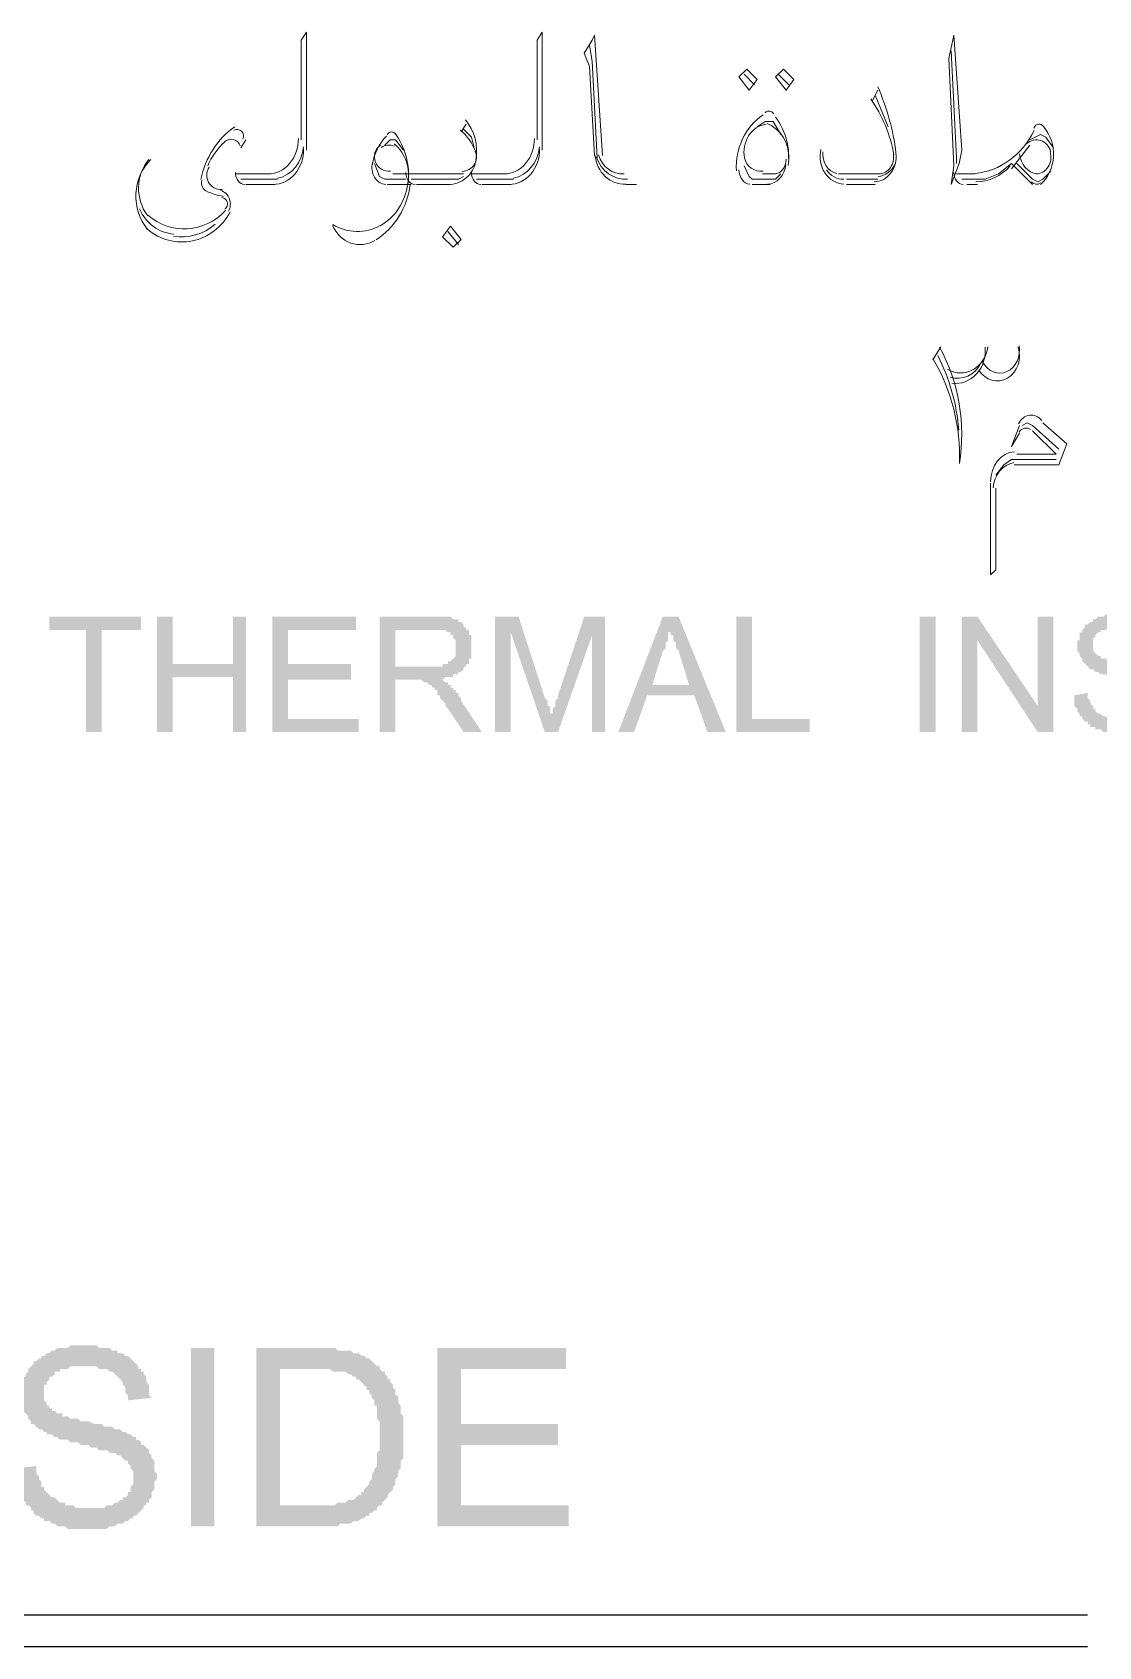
# Model space of a CAD drawing. Header units: inches. Extents: x -351 to 2582, y -266 to 144.
# Drawn here: x 282.75 to 283.45, y -58.107 to -57.046 of the extents above; entities that cross this region are included whole.
import ezdxf

# ---------------------------------------------------------------- set-up
doc = ezdxf.new("R2010")
doc.units = ezdxf.units.IN
doc.header["$MEASUREMENT"] = 0
doc.layers.add('PDF2_Geometry', color=7, linetype='Continuous')
doc.layers.add('WALL', color=7, linetype='Continuous')

# ---------------------------------------------------------------- blocks, each defined once
blk = doc.blocks.new('A$C5888202B')
at = {"layer": 'PDF2_Geometry', "lineweight": -3}
for points in [[(1.4613, -2.5278), (1.4613, -2.4557), (1.4355, -2.4557), (1.4355, -2.4464), (1.5002, -2.4464), (1.5002, -2.4557), (1.4724, -2.4557), (1.4724, -2.5278)], [(1.5113, -2.5278), (1.5113, -2.4464), (1.5224, -2.4464), (1.5224, -2.4797), (1.5649, -2.4797), (1.5649, -2.4464), (1.5741, -2.4464), (1.5741, -2.5278), (1.5649, -2.5278), (1.5649, -2.489), (1.5224, -2.489), (1.5224, -2.5278)], [(1.5926, -2.5278), (1.5926, -2.4464), (1.6518, -2.4464), (1.6518, -2.4557), (1.6037, -2.4557), (1.6037, -2.4797), (1.6481, -2.4797), (1.6481, -2.4908), (1.6037, -2.4908), (1.6037, -2.5186), (1.6536, -2.5186), (1.6536, -2.5278)], [(1.7498, -2.5278), (1.7498, -2.4464), (1.7664, -2.4464), (1.7849, -2.5038), (1.7868, -2.5056), (1.7868, -2.5075), (1.7868, -2.5093), (1.7886, -2.5093), (1.7886, -2.5112), (1.7886, -2.513), (1.7886, -2.5149), (1.7905, -2.5149), (1.7905, -2.513), (1.7905, -2.5112), (1.7923, -2.5093), (1.7923, -2.5075), (1.7923, -2.5056), (1.7942, -2.5038), (1.7942, -2.5019), (1.8127, -2.4464), (1.8274, -2.4464), (1.8274, -2.5278), (1.8182, -2.5278), (1.8182, -2.4594), (1.7942, -2.5278), (1.7849, -2.5278), (1.7609, -2.4575), (1.7609, -2.5278)], [(1.9199, -2.5278), (1.9199, -2.4464), (1.931, -2.4464), (1.931, -2.5186), (1.9717, -2.5186), (1.9717, -2.5278)], [(2.0789, -2.5278), (2.0789, -2.4464), (2.09, -2.4464), (2.1325, -2.5093), (2.1325, -2.4464), (2.1436, -2.4464), (2.1436, -2.5278), (2.1325, -2.5278), (2.09, -2.4631), (2.09, -2.5278)], [(2.1584, -2.5019), (2.1677, -2.5001), (2.1677, -2.5019), (2.1677, -2.5038), (2.1695, -2.5056), (2.1695, -2.5075), (2.1714, -2.5093), (2.1714, -2.5112), (2.1732, -2.5112), (2.1732, -2.513), (2.1751, -2.5149), (2.1769, -2.5149), (2.1788, -2.5167), (2.1806, -2.5167), (2.1824, -2.5186), (2.1843, -2.5186), (2.1861, -2.5186), (2.188, -2.5186), (2.1898, -2.5186), (2.1917, -2.5186), (2.1935, -2.5186), (2.1954, -2.5186), (2.1972, -2.5186), (2.1991, -2.5186), (2.2009, -2.5186), (2.2028, -2.5167), (2.2046, -2.5167), (2.2065, -2.5149), (2.2083, -2.5149), (2.2083, -2.513), (2.2102, -2.513), (2.2102, -2.5112), (2.2102, -2.5093), (2.212, -2.5093), (2.212, -2.5075), (2.212, -2.5056), (2.212, -2.5038), (2.212, -2.5019), (2.212, -2.5001), (2.2102, -2.5001), (2.2102, -2.4982), (2.2083, -2.4982), (2.2083, -2.4964), (2.2065, -2.4964), (2.2065, -2.4945), (2.2046, -2.4945), (2.2028, -2.4945), (2.2028, -2.4927), (2.2009, -2.4927), (2.1991, -2.4927), (2.1972, -2.4927), (2.1954, -2.4908), (2.1935, -2.4908), (2.1917, -2.4908), (2.1898, -2.4908), (2.188, -2.489), (2.1861, -2.489), (2.1843, -2.489), (2.1824, -2.489), (2.1806, -2.4871), (2.1788, -2.4871), (2.1769, -2.4871), (2.1751, -2.4853), (2.1732, -2.4853), (2.1714, -2.4834), (2.1695, -2.4834), (2.1677, -2.4816), (2.1658, -2.4797), (2.164, -2.4779), (2.164, -2.476), (2.1621, -2.4742), (2.1621, -2.4723), (2.1603, -2.4705), (2.1603, -2.4686), (2.1603, -2.4668), (2.1603, -2.4649), (2.1603, -2.4631), (2.1621, -2.4631), (2.1621, -2.4612), (2.1621, -2.4594), (2.1621, -2.4575), (2.164, -2.4575), (2.164, -2.4557), (2.1658, -2.4538), (2.1658, -2.452), (2.1677, -2.452), (2.1695, -2.4501), (2.1714, -2.4501), (2.1714, -2.4483), (2.1732, -2.4483), (2.1751, -2.4464), (2.1769, -2.4464), (2.1788, -2.4464), (2.1806, -2.4446), (2.1824, -2.4446), (2.1843, -2.4446), (2.1861, -2.4446), (2.188, -2.4446), (2.1898, -2.4446), (2.1917, -2.4446), (2.1935, -2.4446), (2.1954, -2.4446), (2.1972, -2.4446), (2.1991, -2.4446), (2.1991, -2.4464), (2.2009, -2.4464), (2.2028, -2.4464), (2.2046, -2.4464), (2.2065, -2.4483), (2.2083, -2.4483), (2.2102, -2.4501), (2.212, -2.4501), (2.212, -2.452), (2.2139, -2.452), (2.2139, -2.4538), (2.2157, -2.4557), (2.2157, -2.4575), (2.2176, -2.4575), (2.2176, -2.4594), (2.2176, -2.4612), (2.2194, -2.4612), (2.2194, -2.4631), (2.2194, -2.4649), (2.2194, -2.4668), (2.2194, -2.4686), (2.2102, -2.4705), (2.2102, -2.4686), (2.2102, -2.4668), (2.2083, -2.4668), (2.2083, -2.4649), (2.2083, -2.4631), (2.2065, -2.4612), (2.2065, -2.4594), (2.2046, -2.4594), (2.2046, -2.4575), (2.2028, -2.4575), (2.2009, -2.4557), (2.1991, -2.4557), (2.1972, -2.4557), (2.1972, -2.4538), (2.1954, -2.4538), (2.1935, -2.4538), (2.1917, -2.4538), (2.1898, -2.4538), (2.188, -2.4538), (2.1861, -2.4538), (2.1843, -2.4538), (2.1824, -2.4538), (2.1806, -2.4557), (2.1788, -2.4557), (2.1769, -2.4557), (2.1769, -2.4575), (2.1751, -2.4575), (2.1732, -2.4594), (2.1732, -2.4612), (2.1714, -2.4612), (2.1714, -2.4631), (2.1714, -2.4649), (2.1714, -2.4668), (2.1714, -2.4686), (2.1714, -2.4705), (2.1732, -2.4723), (2.1751, -2.4742), (2.1769, -2.4742), (2.1769, -2.476), (2.1788, -2.476), (2.1806, -2.476), (2.1824, -2.4779), (2.1843, -2.4779), (2.1861, -2.4779), (2.188, -2.4779), (2.1898, -2.4797), (2.1917, -2.4797), (2.1935, -2.4797), (2.1954, -2.4797), (2.1972, -2.4797), (2.1972, -2.4816), (2.1991, -2.4816), (2.2009, -2.4816), (2.2028, -2.4816), (2.2028, -2.4834), (2.2046, -2.4834), (2.2065, -2.4834), (2.2083, -2.4834), (2.2083, -2.4853), (2.2102, -2.4853), (2.212, -2.4853), (2.212, -2.4871), (2.2139, -2.4871), (2.2139, -2.489), (2.2157, -2.489), (2.2176, -2.4908), (2.2176, -2.4927), (2.2194, -2.4927), (2.2194, -2.4945), (2.2213, -2.4964), (2.2213, -2.4982), (2.2213, -2.5001), (2.2231, -2.5001), (2.2231, -2.5019), (2.2231, -2.5038), (2.2231, -2.5056), (2.2213, -2.5075), (2.2213, -2.5093), (2.2213, -2.5112), (2.2213, -2.513), (2.2194, -2.5149), (2.2194, -2.5167), (2.2176, -2.5167), (2.2176, -2.5186), (2.2157, -2.5204), (2.2139, -2.5223), (2.212, -2.5223), (2.212, -2.5241), (2.2102, -2.5241), (2.2083, -2.5259), (2.2065, -2.5259), (2.2046, -2.5259), (2.2046, -2.5278), (2.2028, -2.5278), (2.2009, -2.5278), (2.1991, -2.5278), (2.1972, -2.5278), (2.1954, -2.5278), (2.1935, -2.5278), (2.1917, -2.5278), (2.1898, -2.5278), (2.188, -2.5278), (2.1861, -2.5278), (2.1843, -2.5278), (2.1824, -2.5278), (2.1806, -2.5278), (2.1788, -2.5278), (2.1769, -2.5259), (2.1751, -2.5259), (2.1732, -2.5259), (2.1732, -2.5241), (2.1714, -2.5241), (2.1695, -2.5241), (2.1695, -2.5223), (2.1677, -2.5223), (2.1677, -2.5204), (2.1658, -2.5204), (2.164, -2.5186), (2.164, -2.5167), (2.1621, -2.5167), (2.1621, -2.5149), (2.1603, -2.513), (2.1603, -2.5112), (2.1584, -2.5093), (2.1584, -2.5075), (2.1584, -2.5056), (2.1584, -2.5038), (2.1584, -2.5019)], [(1.4114, -3.0474), (1.4262, -3.0455), (1.4262, -3.0492), (1.4262, -3.0511), (1.4281, -3.0529), (1.4281, -3.0548), (1.4299, -3.0566), (1.4299, -3.0585), (1.4299, -3.0603), (1.4318, -3.0603), (1.4318, -3.0622), (1.4336, -3.064), (1.4355, -3.0659), (1.4373, -3.0677), (1.4392, -3.0677), (1.441, -3.0695), (1.4429, -3.0714), (1.4447, -3.0714), (1.4466, -3.0714), (1.4466, -3.0732), (1.4484, -3.0732), (1.4503, -3.0732), (1.4521, -3.0732), (1.454, -3.0751), (1.4558, -3.0751), (1.4576, -3.0751), (1.4595, -3.0751), (1.4613, -3.0751), (1.4632, -3.0751), (1.465, -3.0751), (1.4669, -3.0751), (1.4687, -3.0751), (1.4706, -3.0751), (1.4724, -3.0751), (1.4743, -3.0751), (1.4761, -3.0732), (1.478, -3.0732), (1.4798, -3.0732), (1.4817, -3.0714), (1.4835, -3.0714), (1.4854, -3.0695), (1.4872, -3.0695), (1.4872, -3.0677), (1.4891, -3.0677), (1.4909, -3.0659), (1.4909, -3.064), (1.4928, -3.064), (1.4928, -3.0622), (1.4928, -3.0603), (1.4946, -3.0585), (1.4946, -3.0566), (1.4946, -3.0548), (1.4946, -3.0529), (1.4946, -3.0511), (1.4946, -3.0492), (1.4928, -3.0474), (1.4928, -3.0455), (1.4909, -3.0437), (1.4909, -3.0418), (1.4891, -3.0418), (1.4872, -3.04), (1.4854, -3.0381), (1.4835, -3.0381), (1.4817, -3.0363), (1.4798, -3.0363), (1.478, -3.0363), (1.4761, -3.0344), (1.4743, -3.0344), (1.4724, -3.0344), (1.4706, -3.0344), (1.4687, -3.0326), (1.4669, -3.0326), (1.465, -3.0326), (1.4632, -3.0307), (1.4613, -3.0307), (1.4576, -3.0307), (1.4558, -3.0289), (1.4521, -3.0289), (1.4503, -3.0289), (1.4484, -3.027), (1.4466, -3.027), (1.4447, -3.027), (1.4429, -3.027), (1.441, -3.0252), (1.4392, -3.0252), (1.4373, -3.0233), (1.4355, -3.0233), (1.4336, -3.0233), (1.4336, -3.0215), (1.4318, -3.0215), (1.4299, -3.0196), (1.4281, -3.0196), (1.4262, -3.0178), (1.4244, -3.0159), (1.4225, -3.0159), (1.4225, -3.0141), (1.4207, -3.0122), (1.4207, -3.0104), (1.4188, -3.0085), (1.417, -3.0067), (1.417, -3.0048), (1.417, -3.003), (1.417, -3.0011), (1.4151, -2.9993), (1.4151, -2.9974), (1.4151, -2.9956), (1.4151, -2.9937), (1.4151, -2.9919), (1.4151, -2.99), (1.417, -2.9882), (1.417, -2.9863), (1.417, -2.9845), (1.417, -2.9826), (1.4188, -2.9826), (1.4188, -2.9808), (1.4207, -2.9789), (1.4207, -2.9771), (1.4225, -2.9753), (1.4244, -2.9734), (1.4244, -2.9716), (1.4262, -2.9716), (1.4281, -2.9697), (1.4299, -2.9697), (1.4299, -2.9679), (1.4318, -2.9679), (1.4336, -2.966), (1.4355, -2.966), (1.4373, -2.9642), (1.4392, -2.9642), (1.441, -2.9623), (1.4429, -2.9623), (1.4447, -2.9623), (1.4466, -2.9623), (1.4484, -2.9623), (1.4503, -2.9605), (1.4521, -2.9605), (1.454, -2.9605), (1.4558, -2.9605), (1.4576, -2.9605), (1.4595, -2.9605), (1.4613, -2.9605), (1.4632, -2.9605), (1.465, -2.9605), (1.4669, -2.9605), (1.4687, -2.9605), (1.4706, -2.9623), (1.4724, -2.9623), (1.4743, -2.9623), (1.4761, -2.9623), (1.478, -2.9623), (1.4798, -2.9642), (1.4817, -2.9642), (1.4835, -2.9642), (1.4835, -2.966), (1.4854, -2.966), (1.4872, -2.966), (1.4891, -2.9679), (1.4909, -2.9679), (1.4928, -2.9697), (1.4946, -2.9716), (1.4965, -2.9734), (1.4983, -2.9753), (1.4983, -2.9771), (1.5002, -2.9771), (1.5002, -2.9789), (1.502, -2.9789), (1.502, -2.9808), (1.5039, -2.9826), (1.5039, -2.9845), (1.5039, -2.9863), (1.5057, -2.9882), (1.5057, -2.99), (1.5057, -2.9919), (1.5057, -2.9937), (1.5057, -2.9956), (1.5076, -2.9974), (1.4909, -2.9993), (1.4909, -2.9974), (1.4909, -2.9956), (1.4891, -2.9937), (1.4891, -2.9919), (1.4891, -2.99), (1.4872, -2.9882), (1.4872, -2.9863), (1.4854, -2.9845), (1.4835, -2.9826), (1.4817, -2.9808), (1.4798, -2.9789), (1.478, -2.9789), (1.4761, -2.9771), (1.4743, -2.9771), (1.4724, -2.9771), (1.4706, -2.9771), (1.4687, -2.9753), (1.4669, -2.9753), (1.465, -2.9753), (1.4632, -2.9753), (1.4613, -2.9753), (1.4595, -2.9753), (1.4576, -2.9753), (1.4558, -2.9753), (1.454, -2.9753), (1.4521, -2.9753), (1.4503, -2.9753), (1.4484, -2.9771), (1.4466, -2.9771), (1.4447, -2.9771), (1.4429, -2.9771), (1.4429, -2.9789), (1.441, -2.9789), (1.4392, -2.9789), (1.4392, -2.9808), (1.4373, -2.9826), (1.4355, -2.9826), (1.4355, -2.9845), (1.4336, -2.9863), (1.4336, -2.9882), (1.4318, -2.9882), (1.4318, -2.99), (1.4318, -2.9919), (1.4318, -2.9937), (1.4318, -2.9956), (1.4318, -2.9974), (1.4318, -2.9993), (1.4336, -3.0011), (1.4336, -3.003), (1.4355, -3.003), (1.4355, -3.0048), (1.4373, -3.0048), (1.4373, -3.0067), (1.4392, -3.0067), (1.441, -3.0085), (1.4429, -3.0085), (1.4447, -3.0085), (1.4447, -3.0104), (1.4466, -3.0104), (1.4484, -3.0104), (1.4503, -3.0122), (1.454, -3.0122), (1.4558, -3.0122), (1.4576, -3.0141), (1.4595, -3.0141), (1.4613, -3.0141), (1.4632, -3.0141), (1.4669, -3.0159), (1.4687, -3.0159), (1.4706, -3.0159), (1.4724, -3.0159), (1.4743, -3.0178), (1.4761, -3.0178), (1.478, -3.0178), (1.4798, -3.0178), (1.4817, -3.0196), (1.4835, -3.0196), (1.4854, -3.0196), (1.4872, -3.0215), (1.4891, -3.0215), (1.4909, -3.0233), (1.4928, -3.0233), (1.4946, -3.0252), (1.4965, -3.0252), (1.4965, -3.027), (1.4983, -3.027), (1.5002, -3.0289), (1.5002, -3.0307), (1.502, -3.0307), (1.5039, -3.0326), (1.5057, -3.0344), (1.5057, -3.0363), (1.5076, -3.0381), (1.5076, -3.04), (1.5094, -3.0418), (1.5094, -3.0437), (1.5094, -3.0455), (1.5094, -3.0474), (1.5094, -3.0492), (1.5113, -3.0511), (1.5113, -3.0529), (1.5113, -3.0548), (1.5094, -3.0566), (1.5094, -3.0585), (1.5094, -3.0603), (1.5094, -3.0622), (1.5076, -3.064), (1.5076, -3.0659), (1.5076, -3.0677), (1.5057, -3.0695), (1.5057, -3.0714), (1.5039, -3.0714), (1.5039, -3.0732), (1.502, -3.0732), (1.502, -3.0751), (1.5002, -3.0769), (1.4983, -3.0788), (1.4965, -3.0806), (1.4946, -3.0806), (1.4946, -3.0825), (1.4928, -3.0825), (1.4909, -3.0843), (1.4891, -3.0843), (1.4872, -3.0862), (1.4854, -3.0862), (1.4835, -3.0862), (1.4817, -3.088), (1.4798, -3.088), (1.478, -3.088), (1.4761, -3.0899), (1.4743, -3.0899), (1.4724, -3.0899), (1.4706, -3.0899), (1.4687, -3.0899), (1.4669, -3.0899), (1.465, -3.0899), (1.4613, -3.0899), (1.4595, -3.0899), (1.4576, -3.0899), (1.4558, -3.0899), (1.454, -3.0899), (1.4521, -3.0899), (1.4503, -3.0899), (1.4484, -3.0899), (1.4466, -3.088), (1.4447, -3.088), (1.4429, -3.088), (1.441, -3.088), (1.4392, -3.0862), (1.4373, -3.0862), (1.4355, -3.0843), (1.4336, -3.0843), (1.4318, -3.0843), (1.4318, -3.0825), (1.4299, -3.0825), (1.4281, -3.0806), (1.4262, -3.0806), (1.4244, -3.0788), (1.4244, -3.0769), (1.4225, -3.0769), (1.4225, -3.0751), (1.4207, -3.0732), (1.4188, -3.0732), (1.4188, -3.0714), (1.417, -3.0695), (1.4151, -3.0677), (1.4151, -3.0659), (1.4151, -3.064), (1.4133, -3.0622), (1.4133, -3.0603), (1.4114, -3.0585), (1.4114, -3.0566), (1.4114, -3.0548), (1.4114, -3.0529), (1.4114, -3.0511), (1.4114, -3.0492)], [(1.7091, -3.088), (1.7091, -2.9623), (1.7997, -2.9623), (1.7997, -2.9771), (1.7258, -2.9771), (1.7258, -3.0159), (1.7942, -3.0159), (1.7942, -3.0307), (1.7258, -3.0307), (1.7258, -3.0732), (1.8016, -3.0732), (1.8016, -3.088)]]:
    blk.add_hatch(color=256, dxfattribs=at).paths.add_polyline_path(points)
h = blk.add_hatch(color=256, dxfattribs=at)
h.paths.add_polyline_path([(1.6684, -2.5278), (1.6684, -2.4464), (1.7054, -2.4464), (1.7073, -2.4464), (1.7091, -2.4464), (1.711, -2.4464), (1.7128, -2.4464), (1.7147, -2.4464), (1.7165, -2.4464), (1.7184, -2.4464), (1.7202, -2.4483), (1.7221, -2.4483), (1.7239, -2.4483), (1.7239, -2.4501), (1.7258, -2.4501), (1.7276, -2.452), (1.7276, -2.4538), (1.7294, -2.4538), (1.7294, -2.4557), (1.7313, -2.4557), (1.7313, -2.4575), (1.7313, -2.4594), (1.7331, -2.4594), (1.7331, -2.4612), (1.7331, -2.4631), (1.7331, -2.4649), (1.7331, -2.4668), (1.7331, -2.4686), (1.7331, -2.4705), (1.7331, -2.4723), (1.7331, -2.4742), (1.7331, -2.476), (1.7313, -2.476), (1.7313, -2.4779), (1.7313, -2.4797), (1.7294, -2.4797), (1.7294, -2.4816), (1.7276, -2.4816), (1.7276, -2.4834), (1.7258, -2.4853), (1.7239, -2.4853), (1.7239, -2.4871), (1.7221, -2.4871), (1.7202, -2.4871), (1.7202, -2.489), (1.7184, -2.489), (1.7165, -2.489), (1.7147, -2.489), (1.7128, -2.4908), (1.711, -2.4908), (1.7128, -2.4908), (1.7147, -2.4927), (1.7165, -2.4927), (1.7165, -2.4945), (1.7184, -2.4945), (1.7184, -2.4964), (1.7202, -2.4964), (1.7202, -2.4982), (1.7221, -2.4982), (1.7221, -2.5001), (1.7239, -2.5001), (1.7239, -2.5019), (1.7258, -2.5038), (1.7258, -2.5056), (1.7405, -2.5278), (1.7276, -2.5278), (1.7165, -2.5112), (1.7147, -2.5093), (1.7147, -2.5075), (1.7128, -2.5056), (1.711, -2.5038), (1.711, -2.5019), (1.7091, -2.5019), (1.7091, -2.5001), (1.7091, -2.4982), (1.7073, -2.4982), (1.7073, -2.4964), (1.7054, -2.4964), (1.7054, -2.4945), (1.7036, -2.4945), (1.7017, -2.4927), (1.6999, -2.4927), (1.698, -2.4908), (1.6962, -2.4908), (1.6943, -2.4908), (1.6925, -2.4908), (1.6795, -2.4908), (1.6795, -2.5278)], flags=0)
h.paths.add_polyline_path([(1.6795, -2.4816), (1.7036, -2.4816), (1.7054, -2.4816), (1.7073, -2.4816), (1.7091, -2.4816), (1.711, -2.4816), (1.7128, -2.4816), (1.7128, -2.4797), (1.7147, -2.4797), (1.7165, -2.4797), (1.7165, -2.4779), (1.7184, -2.4779), (1.7202, -2.476), (1.7221, -2.4742), (1.7221, -2.4723), (1.7221, -2.4705), (1.7221, -2.4686), (1.7221, -2.4668), (1.7221, -2.4649), (1.7221, -2.4631), (1.7202, -2.4612), (1.7202, -2.4594), (1.7184, -2.4594), (1.7184, -2.4575), (1.7165, -2.4575), (1.7147, -2.4557), (1.7128, -2.4557), (1.711, -2.4557), (1.7091, -2.4557), (1.7073, -2.4557), (1.7054, -2.4557), (1.6795, -2.4557)], flags=0)
h = blk.add_hatch(color=256, dxfattribs=at)
h.paths.add_polyline_path([(1.8367, -2.5278), (1.8681, -2.4464), (1.8792, -2.4464), (1.9125, -2.5278), (1.8996, -2.5278), (1.8903, -2.5019), (1.857, -2.5019), (1.8478, -2.5278)], flags=0)
h.paths.add_polyline_path([(1.8607, -2.4945), (1.8866, -2.4945), (1.8792, -2.4705), (1.8774, -2.4686), (1.8774, -2.4668), (1.8774, -2.4649), (1.8755, -2.4631), (1.8755, -2.4612), (1.8755, -2.4594), (1.8737, -2.4594), (1.8737, -2.4575), (1.8737, -2.4557), (1.8737, -2.4538), (1.8737, -2.4557), (1.8737, -2.4575), (1.8718, -2.4575), (1.8718, -2.4594), (1.8718, -2.4612), (1.8718, -2.4631), (1.87, -2.4649), (1.87, -2.4668), (1.87, -2.4686), (1.8681, -2.4705)], flags=0)
h = blk.add_hatch(color=256, dxfattribs=at)
h.paths.add_polyline_path([(1.5815, -3.088), (1.5815, -2.9623), (1.6241, -2.9623), (1.6278, -2.9623), (1.6296, -2.9623), (1.6315, -2.9623), (1.6333, -2.9623), (1.6352, -2.9623), (1.637, -2.9623), (1.6388, -2.9642), (1.6407, -2.9642), (1.6425, -2.9642), (1.6444, -2.9642), (1.6462, -2.9642), (1.6481, -2.9642), (1.6499, -2.966), (1.6518, -2.966), (1.6536, -2.966), (1.6555, -2.9679), (1.6573, -2.9679), (1.6592, -2.9697), (1.661, -2.9697), (1.6629, -2.9716), (1.6647, -2.9734), (1.6666, -2.9753), (1.6684, -2.9753), (1.6684, -2.9771), (1.6703, -2.9789), (1.6721, -2.9789), (1.6721, -2.9808), (1.674, -2.9826), (1.674, -2.9845), (1.6758, -2.9845), (1.6758, -2.9863), (1.6777, -2.9882), (1.6777, -2.99), (1.6795, -2.9919), (1.6795, -2.9937), (1.6795, -2.9956), (1.6814, -2.9956), (1.6814, -2.9974), (1.6814, -2.9993), (1.6814, -3.0011), (1.6832, -3.003), (1.6832, -3.0048), (1.6832, -3.0067), (1.6832, -3.0085), (1.6851, -3.0104), (1.6851, -3.0122), (1.6851, -3.0141), (1.6851, -3.0159), (1.6851, -3.0178), (1.6851, -3.0196), (1.6851, -3.0215), (1.6851, -3.0233), (1.6851, -3.0252), (1.6851, -3.027), (1.6851, -3.0289), (1.6851, -3.0307), (1.6851, -3.0326), (1.6851, -3.0344), (1.6851, -3.0363), (1.6851, -3.0381), (1.6851, -3.04), (1.6832, -3.0418), (1.6832, -3.0437), (1.6832, -3.0455), (1.6832, -3.0474), (1.6814, -3.0492), (1.6814, -3.0511), (1.6814, -3.0529), (1.6795, -3.0548), (1.6795, -3.0566), (1.6795, -3.0585), (1.6777, -3.0603), (1.6777, -3.0622), (1.6758, -3.064), (1.674, -3.0659), (1.674, -3.0677), (1.6721, -3.0695), (1.6703, -3.0714), (1.6703, -3.0732), (1.6684, -3.0732), (1.6666, -3.0751), (1.6666, -3.0769), (1.6647, -3.0769), (1.6629, -3.0788), (1.661, -3.0788), (1.661, -3.0806), (1.6592, -3.0806), (1.6573, -3.0825), (1.6555, -3.0825), (1.6536, -3.0843), (1.6518, -3.0843), (1.6499, -3.0843), (1.6481, -3.0862), (1.6462, -3.0862), (1.6444, -3.0862), (1.6425, -3.0862), (1.6407, -3.0862), (1.6388, -3.088), (1.637, -3.088), (1.6352, -3.088), (1.6333, -3.088), (1.6315, -3.088), (1.6296, -3.088), (1.6278, -3.088)], flags=0)
h.paths.add_polyline_path([(1.5982, -3.0732), (1.6241, -3.0732), (1.6278, -3.0732), (1.6296, -3.0732), (1.6315, -3.0732), (1.6333, -3.0732), (1.6352, -3.0732), (1.637, -3.0732), (1.6388, -3.0714), (1.6407, -3.0714), (1.6425, -3.0714), (1.6444, -3.0714), (1.6462, -3.0695), (1.6481, -3.0695), (1.6499, -3.0695), (1.6518, -3.0677), (1.6536, -3.0659), (1.6555, -3.0659), (1.6555, -3.064), (1.6573, -3.064), (1.6573, -3.0622), (1.6592, -3.0603), (1.661, -3.0585), (1.661, -3.0566), (1.6629, -3.0548), (1.6629, -3.0529), (1.6629, -3.0511), (1.6647, -3.0492), (1.6647, -3.0474), (1.6666, -3.0455), (1.6666, -3.0437), (1.6666, -3.0418), (1.6666, -3.04), (1.6666, -3.0381), (1.6666, -3.0363), (1.6684, -3.0344), (1.6684, -3.0326), (1.6684, -3.0307), (1.6684, -3.0289), (1.6684, -3.027), (1.6684, -3.0252), (1.6684, -3.0215), (1.6684, -3.0196), (1.6684, -3.0178), (1.6684, -3.0159), (1.6684, -3.0141), (1.6666, -3.0122), (1.6666, -3.0104), (1.6666, -3.0085), (1.6666, -3.0067), (1.6666, -3.0048), (1.6666, -3.003), (1.6647, -3.003), (1.6647, -3.0011), (1.6647, -2.9993), (1.6629, -2.9974), (1.6629, -2.9956), (1.661, -2.9937), (1.661, -2.9919), (1.6592, -2.9919), (1.6592, -2.99), (1.6573, -2.9882), (1.6555, -2.9863), (1.6536, -2.9845), (1.6518, -2.9845), (1.6518, -2.9826), (1.6499, -2.9826), (1.6481, -2.9808), (1.6462, -2.9808), (1.6444, -2.9789), (1.6425, -2.9789), (1.6407, -2.9789), (1.6388, -2.9789), (1.637, -2.9789), (1.6352, -2.9789), (1.6333, -2.9771), (1.6315, -2.9771), (1.6296, -2.9771), (1.6278, -2.9771), (1.6259, -2.9771), (1.6241, -2.9771), (1.5982, -2.9771)], flags=0)
at = {"layer": 'PDF2_Geometry', "lineweight": 18}
for p, q in [((1.613, -2.0397), (1.6167, -2.0341)), ((1.6167, -2.0341), (1.6167, -2.1173)), ((1.7794, -2.0397), (1.7831, -2.0341)), ((1.7831, -2.0341), (1.7831, -2.1173)), ((1.82, -2.036), (1.8182, -2.0397)), ((1.8256, -2.121), (1.82, -2.036)), ((2.0734, -2.036), (2.0697, -2.0526)), ((2.0789, -2.1173), (2.0734, -2.036)), ((1.613, -2.1099), (1.613, -2.0397)), ((1.7794, -2.1099), (1.7794, -2.0397)), ((1.8182, -2.0397), (1.8127, -2.0489)), ((1.8127, -2.0489), (1.8164, -2.0582)), ((1.8182, -2.0545), (1.8164, -2.0434)), ((2.0752, -2.1229), (2.0715, -2.0471)), ((1.8164, -2.0582), (1.82, -2.121)), ((1.8219, -2.1229), (1.8182, -2.0545)), ((1.9273, -2.06), (1.9217, -2.0656)), ((1.9347, -2.0674), (1.9273, -2.06)), ((1.9532, -2.06), (1.9476, -2.0656)), ((1.9606, -2.0674), (1.9532, -2.06)), ((2.0697, -2.0526), (2.0734, -2.1284)), ((1.9217, -2.0656), (1.9291, -2.0748)), ((1.9328, -2.0711), (1.9254, -2.0637)), ((1.9291, -2.0748), (1.9347, -2.0674)), ((1.9476, -2.0656), (1.955, -2.0748)), ((1.9569, -2.0711), (1.9495, -2.0637)), ((1.955, -2.0748), (1.9606, -2.0674)), ((2.0197, -2.0748), (2.016, -2.0822)), ((2.0179, -2.0785), (2.0271, -2.1007)), ((1.7294, -2.0988), (1.7258, -2.1044)), ((1.7276, -2.1025), (1.7331, -2.1081)), ((1.9347, -2.1007), (1.9402, -2.097)), ((1.9402, -2.097), (1.9458, -2.097)), ((1.9458, -2.097), (1.9513, -2.1062)), ((2.1344, -2.1062), (2.127, -2.1099)), ((2.1381, -2.1081), (2.1344, -2.1062)), ((1.5704, -2.1155), (1.5741, -2.1099)), ((1.6721, -2.1136), (1.6758, -2.1099)), ((1.6758, -2.1099), (1.6795, -2.1099)), ((1.6795, -2.1099), (1.6851, -2.1173)), ((1.7331, -2.1081), (1.735, -2.1155)), ((2.0771, -2.1266), (2.0789, -2.1173)), ((2.127, -2.1136), (2.114, -2.1303)), ((2.1436, -2.1155), (2.1381, -2.1081)), ((1.6684, -2.1358), (1.6647, -2.1266)), ((1.9291, -2.1358), (1.9254, -2.1284)), ((2.0715, -2.1414), (2.0771, -2.1266)), ((2.0734, -2.1284), (2.0715, -2.1414)), ((2.0752, -2.1266), (2.0752, -2.1229)), ((2.114, -2.1266), (2.1048, -2.134)), ((2.1288, -2.1414), (2.114, -2.1266)), ((2.1177, -2.1266), (2.1288, -2.1377)), ((1.5667, -2.134), (1.5908, -2.134)), ((1.5963, -2.1377), (1.5704, -2.1377)), ((1.6721, -2.1377), (1.6684, -2.1358)), ((1.6869, -2.1377), (1.6721, -2.1377)), ((1.6906, -2.134), (1.6777, -2.134)), ((1.7276, -2.134), (1.6869, -2.134)), ((1.7239, -2.1377), (1.6906, -2.1377)), ((1.7276, -2.1358), (1.7239, -2.1377)), ((1.7331, -2.134), (1.7572, -2.134)), ((1.7627, -2.1377), (1.7368, -2.1377)), ((1.931, -2.1377), (1.9291, -2.1358)), ((1.9476, -2.1377), (1.931, -2.1377)), ((1.9476, -2.134), (1.9384, -2.134)), ((1.9513, -2.134), (1.9476, -2.1377)), ((2.0216, -2.134), (1.992, -2.134)), ((2.0197, -2.1377), (1.9976, -2.1377)), ((2.0752, -2.134), (2.0882, -2.134)), ((2.0955, -2.1377), (2.0789, -2.1377)), ((2.1048, -2.134), (2.0955, -2.1377)), ((2.1288, -2.1377), (2.1325, -2.1395)), ((2.1325, -2.1395), (2.1362, -2.1377)), ((2.1362, -2.1377), (2.1418, -2.1321)), ((1.5945, -2.1414), (1.5741, -2.1414)), ((1.674, -2.1414), (1.6906, -2.1414)), ((1.6943, -2.1414), (1.7184, -2.1414)), ((1.7609, -2.1414), (1.7405, -2.1414)), ((1.8422, -2.1414), (1.8496, -2.1414)), ((1.9439, -2.1414), (1.931, -2.1414)), ((1.9976, -2.1414), (2.0179, -2.1414)), ((2.09, -2.1414), (2.0826, -2.1414)), ((1.7184, -2.1709), (1.7128, -2.1783)), ((1.7239, -2.1839), (1.7165, -2.1746)), ((1.7258, -2.1802), (1.7184, -2.1709)), ((1.7128, -2.1783), (1.7202, -2.1857)), ((1.7202, -2.1857), (1.7258, -2.1802)), ((2.0641, -2.256), (2.0586, -2.2652)), ((2.114, -2.3263), (2.1196, -2.3115)), ((2.1214, -2.3115), (2.1251, -2.3096)), ((2.1251, -2.3096), (2.1288, -2.3115)), ((2.1288, -2.3115), (2.1473, -2.3281)), ((2.1362, -2.3096), (2.1529, -2.3244)), ((2.1196, -2.317), (2.114, -2.3263)), ((2.1455, -2.3318), (2.1288, -2.3152)), ((2.1177, -2.3318), (2.1455, -2.3318)), ((2.1529, -2.3244), (2.1473, -2.3392)), ((2.1085, -2.3392), (2.1029, -2.3466)), ((2.114, -2.3355), (2.1085, -2.3392)), ((2.1455, -2.3355), (2.114, -2.3355)), ((2.1473, -2.3392), (2.1159, -2.3392)), ((2.0992, -2.4169), (2.0992, -2.3521)), ((2.1029, -2.3558), (2.1029, -2.4132)), ((2.1029, -2.4132), (2.0992, -2.4169))]:
    blk.add_line(p, q, dxfattribs=at)
at = {"layer": 'PDF2_Geometry', "lineweight": 25}
for p, q in [((2.1677, -3.1509), (0.7569, -3.1509)), ((2.1677, -3.1731), (0.7569, -3.1731))]:
    blk.add_line(p, q, dxfattribs=at)
at = {"layer": 'PDF2_Geometry', "lineweight": 18}
for centre, radius, start, end in [((1.8656, -2.14), 0.1682, 7.0973, 23.6773), ((1.9342, -2.1374), 0.0983, 9.8625, 35.0001), ((1.9106, -2.1219), 0.0463, 352.3793, 36.9512), ((1.5677, -2.1072), 0.00463, 332.6112, 117.3888), ((1.7008, -2.1314), 0.0376, 21.066, 49.0042), ((1.5914, -2.1471), 0.0481, 132.3583, 156.8677), ((1.5637, -2.1162), 0.00669, 16.6256, 134.8545), ((1.6749, -2.1219), 0.0102, 126.1672, 276.6582), ((1.6749, -2.1238), 0.0101, 67.3296, 122.4042), ((1.7265, -2.122), 0.0102, 270.8939, 23.3946), ((1.9463, -2.1185), 0.021, 147.368, 191.688), ((2.0001, -2.1219), 0.0211, 165.9035, 212.7511), ((2.1316, -2.1201), 0.0101, 11.1174, 133.5596), ((1.5566, -2.1349), 0.0102, 146.1248, 273.5484), ((1.9374, -2.1201), 0.012, 192.5265, 277.0698), ((2.0188, -2.1219), 0.0139, 274.6286, 337.9182), ((2.0136, -2.122), 0.0191, 323.5916, 8.1941), ((2.0889, -2.1079), 0.0316, 269.9686, 319.6652), ((1.5492, -2.1404), 0.00647, 162.7768, 250.2474), ((2.1316, -2.1367), 0.00462, 219.1262, 308.4457), ((1.568, -2.0955), 0.0552, 247.6527, 259.7025), ((1.5529, -2.1552), 0.0102, 329.7065, 70.8552), ((1.5565, -2.1552), 0.00465, 306.6771, 82.0123), ((1.5289, -2.1447), 0.0373, 229.4677, 281.5493), ((1.6527, -2.1415), 0.0331, 238.5019, 298.8218), ((1.6546, -2.1641), 0.0198, 250.6307, 301.9816), ((1.9429, -2.3331), 0.1345, 357.7598, 30.7965), ((1.9398, -2.3248), 0.1373, 4.1888, 27.1807), ((1.9493, -2.3179), 0.1296, 350.9046, 28.4461), ((2.078, -2.2565), 0.0179, 238.9816, 299.6153)]:
    blk.add_arc(centre, radius, start, end, dxfattribs=at)
for points in [[(1.9388, -2.0924), (1.9263, -2.1007), (1.9191, -2.1159), (1.92, -2.1318)], [(1.9464, -2.0917), (1.9449, -2.0893), (1.9422, -2.0889), (1.9403, -2.0908)], [(1.5662, -2.1007), (1.5541, -2.1092), (1.5455, -2.1225), (1.5423, -2.1379)], [(1.68, -2.1062), (1.6782, -2.1038), (1.6753, -2.1038), (1.6736, -2.1062)], [(1.6885, -2.1405), (1.6899, -2.1278), (1.6865, -2.115), (1.6791, -2.1053)], [(1.7363, -2.1244), (1.7381, -2.1141), (1.7353, -2.1034), (1.7289, -2.0958)], [(1.941, -2.099), (1.936, -2.0996), (1.9315, -2.1026), (1.9286, -2.1071)], [(1.9568, -2.1232), (1.9574, -2.1122), (1.9511, -2.1022), (1.9416, -2.0984)], [(2.0883, -2.1337), (2.1059, -2.132), (2.1216, -2.1205), (2.1299, -2.1033)], [(2.133, -2.0989), (2.1317, -2.099), (2.1304, -2.1), (2.1297, -2.1016)], [(2.1367, -2.1007), (2.1357, -2.0994), (2.1344, -2.0987), (2.133, -2.0989)], [(2.1436, -2.1218), (2.144, -2.114), (2.1415, -2.1064), (2.1367, -2.101)], [(1.5964, -2.1371), (1.6064, -2.1349), (1.6138, -2.1258), (1.6147, -2.1149)], [(1.6049, -2.1267), (1.6089, -2.1219), (1.6112, -2.1155), (1.6111, -2.1089)], [(1.6086, -2.1341), (1.6126, -2.1293), (1.6148, -2.1229), (1.6148, -2.1163)], [(1.6733, -2.1073), (1.668, -2.1125), (1.6645, -2.1195), (1.6633, -2.1273)], [(1.6881, -2.1414), (1.6904, -2.1305), (1.6867, -2.119), (1.6786, -2.1127)], [(1.7628, -2.1371), (1.7728, -2.1349), (1.7802, -2.1258), (1.7811, -2.1149)], [(1.7713, -2.1267), (1.7753, -2.1219), (1.7776, -2.1155), (1.7775, -2.1089)], [(1.775, -2.1341), (1.779, -2.1293), (1.7813, -2.1229), (1.7812, -2.1163)], [(1.981, -2.1183), (1.9802, -2.1257), (1.9845, -2.1325), (1.9909, -2.1338)], [(2.1398, -2.1291), (2.1418, -2.1259), (2.1423, -2.1218), (2.1412, -2.1181)], [(1.5056, -2.1239), (1.4962, -2.1347), (1.4959, -2.1522), (1.5049, -2.1635)], [(1.507, -2.1239), (1.5007, -2.13), (1.4969, -2.1387), (1.4965, -2.1479)], [(1.5897, -2.134), (1.5954, -2.134), (1.6009, -2.1314), (1.6049, -2.1267)], [(1.6633, -2.126), (1.6624, -2.1295), (1.663, -2.1334), (1.6648, -2.1364)], [(1.7169, -2.1414), (1.7261, -2.1416), (1.7342, -2.1348), (1.7363, -2.125)], [(1.7561, -2.134), (1.7618, -2.134), (1.7673, -2.1314), (1.7713, -2.1267)], [(1.8202, -2.1207), (1.8214, -2.1328), (1.8309, -2.1418), (1.8421, -2.1413)], [(1.8212, -2.1219), (1.8243, -2.132), (1.8334, -2.1385), (1.8432, -2.1376)], [(1.8228, -2.1206), (1.8253, -2.1291), (1.8328, -2.1346), (1.8408, -2.1339)], [(1.9418, -2.1413), (1.9487, -2.141), (1.9542, -2.135), (1.9549, -2.1273)], [(1.9526, -2.131), (1.9542, -2.129), (1.9551, -2.1264), (1.955, -2.1236)], [(2.0211, -2.1339), (2.024, -2.1338), (2.0267, -2.1322), (2.0286, -2.1295)], [(2.0286, -2.1295), (2.0304, -2.1269), (2.0312, -2.1234), (2.0307, -2.12)], [(2.1197, -2.1199), (2.1203, -2.1273), (2.1255, -2.1331), (2.132, -2.1339)], [(2.1314, -2.134), (2.1347, -2.1341), (2.1378, -2.1322), (2.1398, -2.1291)], [(2.1345, -2.1414), (2.1398, -2.1367), (2.1432, -2.1295), (2.1436, -2.1218)], [(1.5667, -2.133), (1.5667, -2.1352), (1.5674, -2.1373), (1.5686, -2.1389)], [(1.5686, -2.1389), (1.5699, -2.1405), (1.5715, -2.1414), (1.5732, -2.1414)], [(1.5934, -2.1414), (1.5991, -2.1414), (1.6046, -2.1388), (1.6086, -2.1341)], [(1.6648, -2.1364), (1.6666, -2.1394), (1.6695, -2.1412), (1.6727, -2.1414)], [(1.6687, -2.1705), (1.6792, -2.1648), (1.6865, -2.1538), (1.6883, -2.141)], [(1.6869, -2.133), (1.6869, -2.1352), (1.6876, -2.1373), (1.6888, -2.1389)], [(1.6888, -2.1389), (1.69, -2.1405), (1.6917, -2.1414), (1.6934, -2.1414)], [(1.7331, -2.133), (1.7331, -2.1352), (1.7338, -2.1373), (1.7351, -2.1389)], [(1.7351, -2.1389), (1.7363, -2.1405), (1.7379, -2.1414), (1.7397, -2.1414)], [(1.7598, -2.1414), (1.7655, -2.1414), (1.771, -2.1388), (1.775, -2.1341)], [(1.9217, -2.1311), (1.9217, -2.1364), (1.9251, -2.1409), (1.9294, -2.1413)], [(1.9466, -2.134), (1.9488, -2.134), (1.951, -2.1329), (1.9526, -2.131)], [(1.9824, -2.1333), (1.9855, -2.1381), (1.9905, -2.141), (1.9958, -2.1413)], [(1.9835, -2.1311), (1.9863, -2.1355), (1.9909, -2.138), (1.9957, -2.1376)], [(2.0171, -2.1395), (2.0217, -2.1395), (2.026, -2.1372), (2.029, -2.1333)], [(2.0734, -2.133), (2.0734, -2.1352), (2.074, -2.1373), (2.0753, -2.1389)], [(2.0753, -2.1389), (2.0765, -2.1405), (2.0781, -2.1414), (2.0799, -2.1414)], [(1.4965, -2.1479), (1.4961, -2.1572), (1.4991, -2.1663), (1.5047, -2.1731)], [(1.666, -2.1804), (1.6789, -2.1721), (1.6878, -2.1578), (1.69, -2.1414)], [(1.4991, -2.1587), (1.5035, -2.1689), (1.5128, -2.1757), (1.5233, -2.1764)], [(1.5049, -2.163), (1.5213, -2.1772), (1.5449, -2.1758), (1.5598, -2.1598)], [(1.5363, -2.1813), (1.5475, -2.1789), (1.5572, -2.1715), (1.563, -2.1608)], [(1.5231, -2.1779), (1.5335, -2.1796), (1.544, -2.1766), (1.5524, -2.1695)], [(1.6352, -2.1703), (1.6377, -2.1762), (1.6423, -2.1807), (1.648, -2.1828)], [(2.0869, -2.2721), (2.0926, -2.2689), (2.0964, -2.2629), (2.0972, -2.2559)], [(2.0893, -2.2751), (2.0939, -2.2702), (2.0961, -2.2632), (2.0954, -2.2562)], [(2.0936, -2.2664), (2.097, -2.2732), (2.1042, -2.2762), (2.1107, -2.2735)], [(2.1107, -2.2735), (2.1171, -2.2707), (2.1208, -2.2629), (2.1193, -2.2553)], [(2.1112, -2.278), (2.1182, -2.2739), (2.1214, -2.2646), (2.1186, -2.2563)], [(2.0707, -2.2773), (2.0791, -2.2802), (2.0881, -2.276), (2.0927, -2.2671)], [(2.072, -2.2817), (2.0784, -2.2825), (2.0847, -2.2801), (2.0893, -2.2751)], [(2.091, -2.2725), (2.0955, -2.2798), (2.1042, -2.2821), (2.1112, -2.278)], [(2.1266, -2.3042), (2.1234, -2.3047), (2.1205, -2.307), (2.119, -2.3104)], [(2.1353, -2.3079), (2.1331, -2.3051), (2.1298, -2.3037), (2.1266, -2.3042)], [(2.1274, -2.3144), (2.1247, -2.3125), (2.1214, -2.3132), (2.1194, -2.3161)], [(2.1161, -2.33), (2.1067, -2.3305), (2.0993, -2.3398), (2.0992, -2.3512)], [(2.1157, -2.3376), (2.1077, -2.3391), (2.1017, -2.3465), (2.1011, -2.3554)]]:
    blk.add_open_spline(points, degree=3, dxfattribs=at)
blk.add_solid([(2.0493, -2.5278), (2.0493, -2.4464), (2.0604, -2.5278), (2.0604, -2.4464)], dxfattribs=at)
at = {"layer": 'PDF2_Geometry', "lineweight": 25}
blk.add_solid([(1.5353, -3.088), (1.5353, -2.9623), (1.5519, -3.088), (1.5519, -2.9623)], dxfattribs=at)

msp = doc.modelspace()

# ---------------------------------------------------------------- block references
at = {"layer": 'WALL', "color": 0, "ltscale": 0.5, "xscale": 0.932005603524069, "yscale": 0.932005603524069, "zscale": 0.932005603524069}
msp.add_blockref('A$C5888202B', (281.4229, -55.15), dxfattribs=at)

doc.saveas('drawing.dxf')
